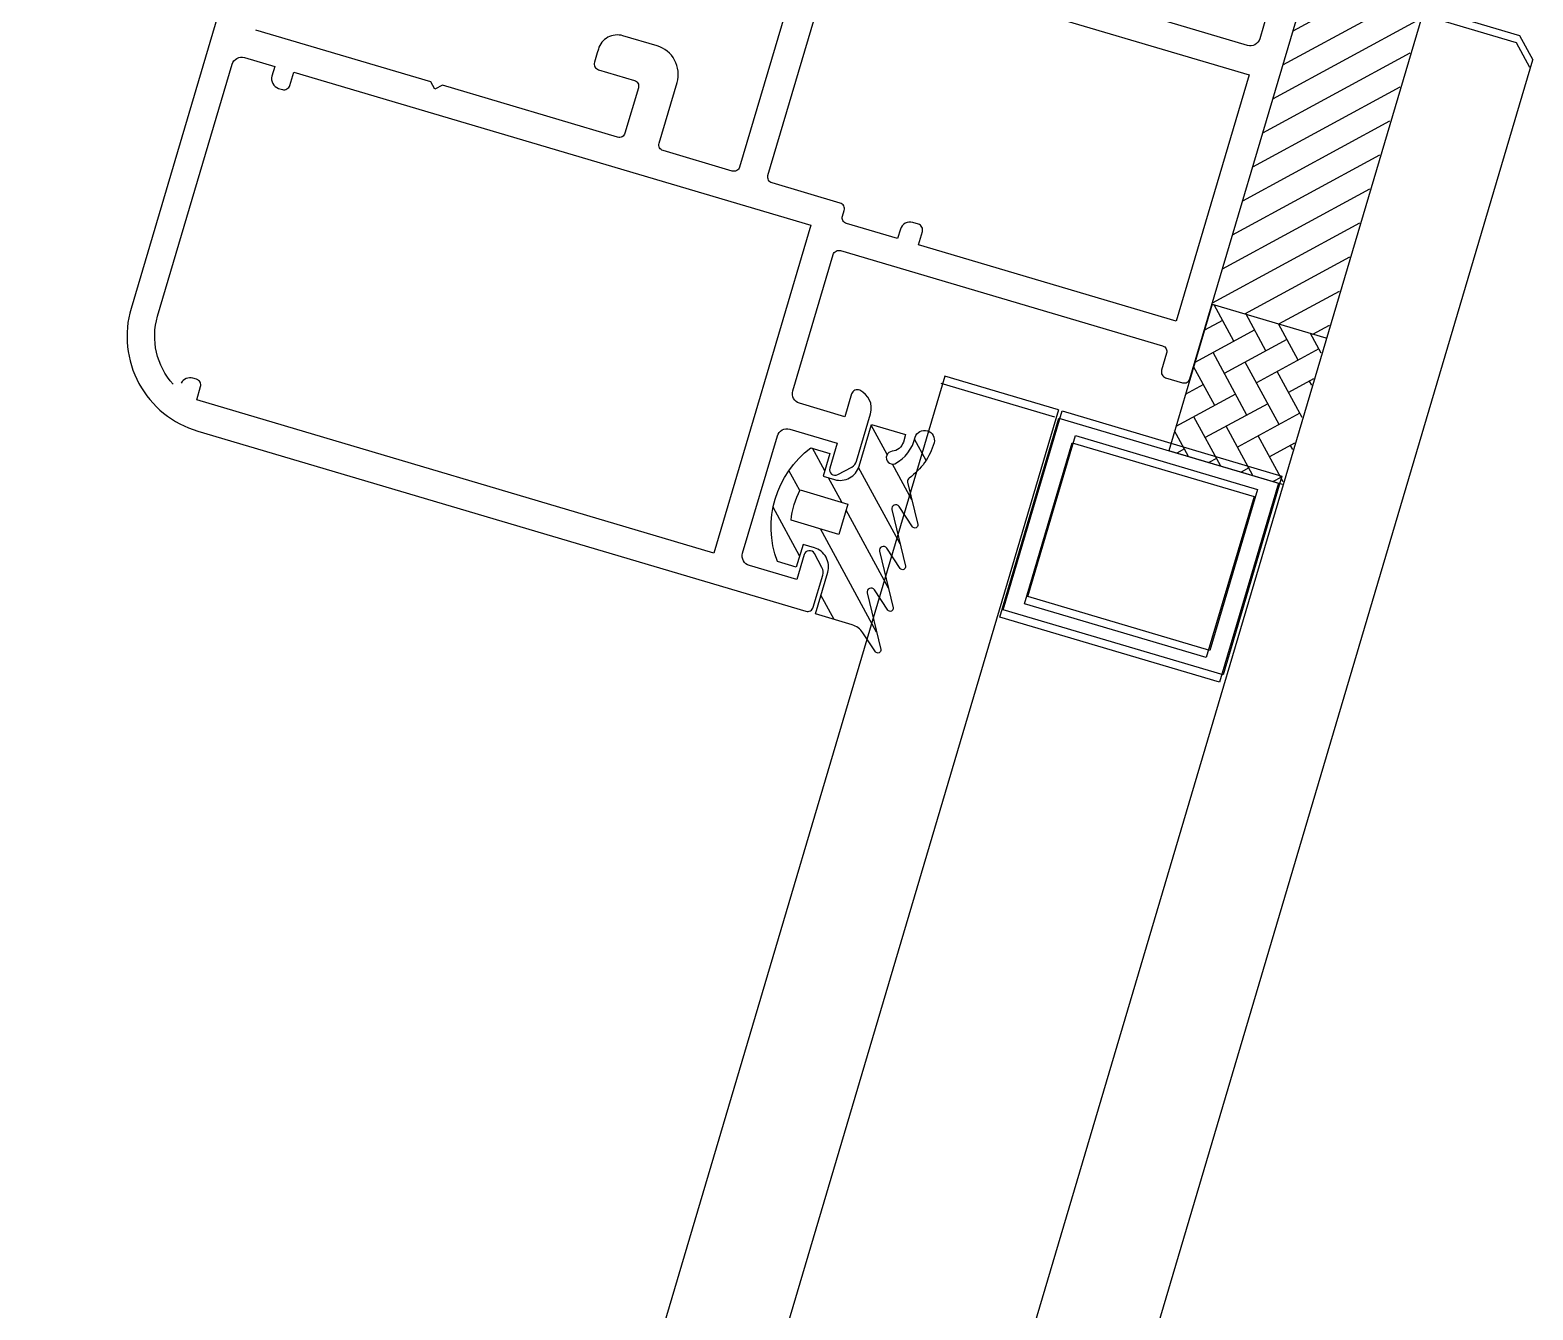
# Model space of a CAD drawing. Header units: millimetres. Extents: x 62878 to 70819, y -67946 to -61850.
# Drawn here: x 67592.69 to 67600.29, y -66902.44 to -66895.96 of the extents above; entities that cross this region are included whole.
import ezdxf

# ---------------------------------------------------------------- set-up
doc = ezdxf.new("R2010")
doc.units = ezdxf.units.MM
doc.layers.add('DOGRAMA', color=171, linetype='Continuous', lineweight=0)
doc.layers.add('DOĞRAMA-yeni', color=40, linetype='Continuous')

# ---------------------------------------------------------------- blocks, each defined once
blk = doc.blocks.new('SPANDREL PAN.93')
at = {"layer": 'DOĞRAMA-yeni', "color": 122, "lineweight": -2}
for p, q in [((36489.3185, 28164.4291), (36488.839, 28164.2874)), ((36515.706, 28075.1307), (36489.3185, 28164.4291)), ((36488.839, 28164.2874), (36488.7714, 28164.1632)), ((36515.1023, 28075.0566), (36488.7714, 28164.1632)), ((36491.1721, 28162.3909), (36491.7475, 28162.5609)), ((36491.7475, 28162.5609), (36493.5328, 28156.5191)), ((36491.1721, 28162.3909), (36493.0278, 28156.1108))]:
    blk.add_line(p, q, dxfattribs=at)
for points in [[(36490.0404, 28162.0565), (36490.338, 28161.0495), (36491.4504, 28161.3782), (36491.1529, 28162.3852)], [(36490.1647, 28161.9889), (36490.4056, 28161.1737), (36491.3262, 28161.4458), (36491.0853, 28162.261)]]:
    blk.add_lwpolyline(points, close=True, dxfattribs=at)

msp = doc.modelspace()

# ---------------------------------------------------------------- hatches: boundary and pattern name
at = {"layer": 'DOGRAMA', "lineweight": -2}
h = msp.add_hatch(dxfattribs=at)
h.set_pattern_fill('ANSI31', color=256, scale=0.04, angle=73.50578, style=0)
h.set_pattern_definition([(208.50578, (67623.43781, -66766.10718), (-0.06061043, 0.11160365), [])])
h.paths.add_polyline_path([(67598.7729, -66897.0913, 0.414214), (67598.7544, -66897.0571), (67599.1242, -66895.8082, 0.153231), (67599.7279, -66895.8827), (67599.3219, -66897.2538)])
h.paths.add_polyline_path([(67598.6681, -66897.3486), (67598.7388, -66897.1098, 0.414214), (67598.7729, -66897.0913), (67599.3219, -66897.2538), (67599.2434, -66897.519)])
h = msp.add_hatch(dxfattribs=at)
h.set_pattern_fill('AR-HBONE', color=256, scale=0.03, angle=73.50578, style=0)
h.set_pattern_definition([(118.5058, (67562.93194, -66891.87746), (-0.16272197, 0.04818257), [0.36, -0.12]), (208.5058, (67562.87467, -66891.77201), (-0.16272197, 0.04818257), [0.36, -0.12])])
h.paths.add_polyline_path([(67598.5194, -66897.8506), (67598.4485, -66898.0903), (67599.0238, -66898.2606), (67599.2434, -66897.519), (67598.6681, -66897.3486)])
h = msp.add_hatch(dxfattribs=at)
h.set_pattern_fill('ANSI31', color=256, scale=0.05, angle=73.50578, style=0)
h.set_pattern_definition([(118.50578, (67555.23109, -66996.45462), (-0.13950457, -0.07576304), [])])
edge = h.paths.add_edge_path(flags=16)
edge.add_arc((67596.9365, -66898.4769), 0.4, 151.96883, 175.04274, ccw=False)
edge.add_line((67596.5834, -66898.2889), (67596.8249, -66898.3604))
edge.add_line((67596.8249, -66898.3604), (67596.7795, -66898.5139))
edge.add_line((67596.7795, -66898.5139), (67596.538, -66898.4423))
edge = h.paths.add_edge_path()
edge.add_arc((67596.9365, -66898.4769), 0.5, 126.63589, 200.37568, ccw=False)
edge.add_line((67596.6381, -66898.0757), (67596.734, -66898.1041))
edge.add_line((67596.734, -66898.1041), (67596.6999, -66898.2191))
edge.add_line((67596.6999, -66898.2191), (67596.7574, -66898.2362))
edge.add_arc((67596.7858, -66898.1403), 0.1, 253.50578, 343.50578)
edge.add_line((67596.8817, -66898.1687), (67596.9442, -66897.9577))
edge.add_line((67596.9442, -66897.9577), (67597.1168, -66898.0088))
edge.add_line((67597.1168, -66898.0088), (67597.1056, -66898.0467))
edge.add_arc((67597.0432, -66898.0282), 0.065, 275.09645, 343.50578, ccw=False)
edge.add_arc((67597.0519, -66898.1255), 0.0327, 95.09645, 288.93606)
edge.add_arc((67596.9702, -66897.9798), 0.1993, 297.58956, 347.85547)
edge.add_arc((67597.2126, -66898.0372), 0.05, -15.52206, 161.99118, ccw=False)
edge.add_arc((67596.9493, -66897.9639), 0.3233, 305.12012, 344.44643, ccw=False)
edge.add_arc((67597.1468, -66898.2448), 0.02, 125.12012, 193.50579)
edge.add_line((67597.1274, -66898.2494), (67597.1788, -66898.4634))
edge.add_arc((67597.1642, -66898.4669), 0.015, -146.49422, 13.50578, ccw=False)
edge.add_line((67597.1517, -66898.4752), (67597.0837, -66898.3725))
edge.add_arc((67597.0671, -66898.3835), 0.02, 33.50578, 193.50578)
edge.add_line((67597.0476, -66898.3882), (67597.1163, -66898.6743))
edge.add_arc((67597.1017, -66898.6778), 0.015, -146.49422, 13.50578, ccw=False)
edge.add_line((67597.0892, -66898.6861), (67597.0213, -66898.5834))
edge.add_arc((67597.0046, -66898.5945), 0.02, 33.50578, 193.50578)
edge.add_line((67596.9851, -66898.5992), (67597.0539, -66898.8853))
edge.add_arc((67597.0393, -66898.8888), 0.015, -146.49422, 13.50578, ccw=False)
edge.add_line((67597.0268, -66898.8971), (67596.9588, -66898.7944))
edge.add_arc((67596.9421, -66898.8054), 0.02, 33.50578, 193.50578)
edge.add_line((67596.9227, -66898.8101), (67596.9914, -66899.0962))
edge.add_arc((67596.9768, -66899.0997), 0.015, -146.49422, 13.50578, ccw=False)
edge.add_line((67596.9643, -66899.108), (67596.9009, -66899.0122))
edge.add_arc((67596.8175, -66899.0674), 0.1, 33.50578, 73.50578)
edge.add_line((67596.8459, -66898.9715), (67596.6603, -66898.9166))
edge.add_line((67596.6603, -66898.9166), (67596.7227, -66898.7056))
edge.add_arc((67596.6268, -66898.6772), 0.1, 343.50578, 433.50578)
edge.add_line((67596.6552, -66898.5813), (67596.5977, -66898.5643))
edge.add_line((67596.5977, -66898.5643), (67596.5636, -66898.6794))
edge.add_line((67596.5636, -66898.6794), (67596.4678, -66898.651))

# ---------------------------------------------------------------- linework, layer by layer
for p, q in [((67599.7279, -66895.8827), (67600.2073, -66896.0246)), ((67600.2073, -66896.0246), (67600.2748, -66896.1489)), ((67598.6681, -66897.3486), (67598.4485, -66898.0903)), ((67598.6681, -66897.3486), (67599.2434, -66897.519)), ((67598.6681, -66897.3486), (67599.2434, -66897.519)), ((67597.8731, -66897.9199), (67597.2978, -66897.7496)), ((67599.0238, -66898.2606), (67598.4485, -66898.0903))]:
    msp.add_line(p, q, dxfattribs=at)
at = {"layer": 'DOGRAMA', "lineweight": -2, "ltscale": 0.5}
for points in [[(67596.7934, -66894.9095), (67596.2767, -66896.6546, -0.414214), (67596.2394, -66896.6748), (67595.8894, -66896.5712, -0.414214), (67595.8692, -66896.5339), (67595.96, -66896.2271, 0.414214), (67595.8588, -66896.0407), (67595.6862, -66895.9896, 0.414214), (67595.5619, -66896.0571), (67595.5563, -66896.0762), (67595.5421, -66896.1242, 0.414214), (67595.5623, -66896.1615), (67595.7445, -66896.2154, -0.414214), (67595.7647, -66896.2527), (67595.6966, -66896.4828, -0.414214), (67595.6593, -66896.5031), (67594.7724, -66896.2404), (67594.7351, -66896.2607), (67594.7149, -66896.2234), (67593.8279, -66895.9608, -0.414214)], [(67593.8443, -66895.1834), (67593.197, -66897.3696, 0.414214), (67593.5344, -66897.991), (67596.6123, -66898.9024, 0.414214), (67596.6496, -66898.8821), (67596.6977, -66898.7198, 0.19911), (67596.6937, -66898.6817), (67596.6551, -66898.6108, 0.668097), (67596.6032, -66898.6163), (67596.5658, -66898.7426), (67596.3261, -66898.6716, -0.414214), (67596.2923, -66898.6095), (67596.4683, -66898.015, -0.414214), (67596.5305, -66897.9812), (67596.7702, -66898.0522), (67596.7328, -66898.1785, 0.668097), (67596.7734, -66898.2114), (67596.8443, -66898.1729, 0.198962), (67596.8684, -66898.1431), (67596.9394, -66897.9034, 0.372839), (67596.8853, -66897.7842, 0.45685), (67596.844, -66897.8029), (67596.8099, -66897.918), (67596.5798, -66897.8498, -0.414214), (67596.5461, -66897.7877), (67596.7505, -66897.0973, -0.414214), (67596.7878, -66897.0771), (67598.4178, -66897.5597, -0.414214), (67598.4381, -66897.597), (67598.4125, -66897.6833, 0.414214), (67598.4328, -66897.7206), (67598.5191, -66897.7461, 0.414214), (67598.5563, -66897.7259), (67599.1441, -66895.7411, 0.414214)], [(67598.9662, -66895.8136), (67598.9094, -66896.0053, -0.414214), (67598.8472, -66896.0391), (67598.2048, -66895.8489, -0.414214)], [(67593.41, -66897.7537, -0.26214), (67593.3312, -66897.4094), (67593.7088, -66896.1341, -0.414214), (67593.7709, -66896.1003), (67593.9244, -66896.1458), (67593.9102, -66896.1937, 0.414214), (67593.9439, -66896.2559), (67593.9631, -66896.2615, 0.414214), (67594.0004, -66896.2413), (67594.0202, -66896.1742), (67596.6379, -66896.9493), (67596.1467, -66898.6081), (67593.5291, -66897.833), (67593.5489, -66897.7659, 0.414214), (67593.5287, -66897.7286), (67593.5095, -66897.7229, 0.361813), (67593.4507, -66897.7482)]]:
    msp.add_lwpolyline(points, format="xyb", dxfattribs=at)
at = {"layer": 'DOGRAMA', "linetype": 'ByBlock', "lineweight": -2}
msp.add_lwpolyline([(67597.5514, -66895.8014), (67598.8554, -66896.1875), (67598.4863, -66897.434), (67597.1823, -66897.0479), (67597.2022, -66896.9808, 0.414214), (67597.1819, -66896.9435), (67597.1532, -66896.935, 0.414214), (67597.091, -66896.9687), (67597.0768, -66897.0167), (67596.8179, -66896.94, -0.414214), (67596.7977, -66896.9027), (67596.8062, -66896.8739, 0.414214), (67596.786, -66896.8367), (67596.4408, -66896.7345, -0.414214), (67596.4205, -66896.6972), (67596.7811, -66895.4794, -0.414214)], format="xyb", dxfattribs=at)
at = {"layer": 'DOGRAMA', "lineweight": -2}
for points in [[(67599.0046, -66898.2549), (67598.7065, -66899.2617), (67597.5942, -66898.9324), (67597.8923, -66897.9256)], [(67598.8803, -66898.3224), (67598.639, -66899.1375), (67597.7185, -66898.8649), (67597.9598, -66898.0499)]]:
    msp.add_lwpolyline(points, close=True, dxfattribs=at)
for points in [[(67596.4678, -66898.651, -0.333333), (67596.6381, -66898.0757), (67596.734, -66898.1041), (67596.6999, -66898.2191), (67596.7574, -66898.2362, 0.414214), (67596.8817, -66898.1687), (67596.9442, -66897.9577), (67597.1168, -66898.0088), (67597.1056, -66898.0467, -0.307685), (67597.049, -66898.093, 1.128702), (67597.0625, -66898.1564, 0.222912), (67597.165, -66898.0218, -0.978531), (67597.2608, -66898.0506, -0.173298), (67597.1353, -66898.2284, 0.307572), (67597.1274, -66898.2494), (67597.1788, -66898.4634, -0.8391), (67597.1517, -66898.4752), (67597.0837, -66898.3725, 0.8391), (67597.0476, -66898.3882), (67597.1163, -66898.6743, -0.8391), (67597.0892, -66898.6861), (67597.0213, -66898.5834, 0.8391), (67596.9851, -66898.5992), (67597.0539, -66898.8853, -0.8391), (67597.0268, -66898.8971), (67596.9588, -66898.7944, 0.8391), (67596.9227, -66898.8101), (67596.9914, -66899.0962, -0.8391), (67596.9643, -66899.108), (67596.9009, -66899.0122, 0.176327), (67596.8459, -66898.9715), (67596.6603, -66898.9166), (67596.7227, -66898.7056, 0.414214), (67596.6552, -66898.5813), (67596.5977, -66898.5643), (67596.5636, -66898.6794)], [(67596.538, -66898.4423, -0.101021), (67596.5834, -66898.2889), (67596.8249, -66898.3604), (67596.7795, -66898.5139)], [(67596.538, -66898.4423, -0.101021), (67596.5834, -66898.2889), (67596.8249, -66898.3604), (67596.7795, -66898.5139)]]:
    msp.add_lwpolyline(points, format="xyb", close=True, dxfattribs=at)

# ---------------------------------------------------------------- block references
at = {"layer": 'DOĞRAMA-yeni', "xscale": -1, "rotation": 359.9643240394448}
msp.add_blockref('SPANDREL PAN.93', (104071.5196, -95082.9903), dxfattribs=at)

doc.saveas('drawing.dxf')
